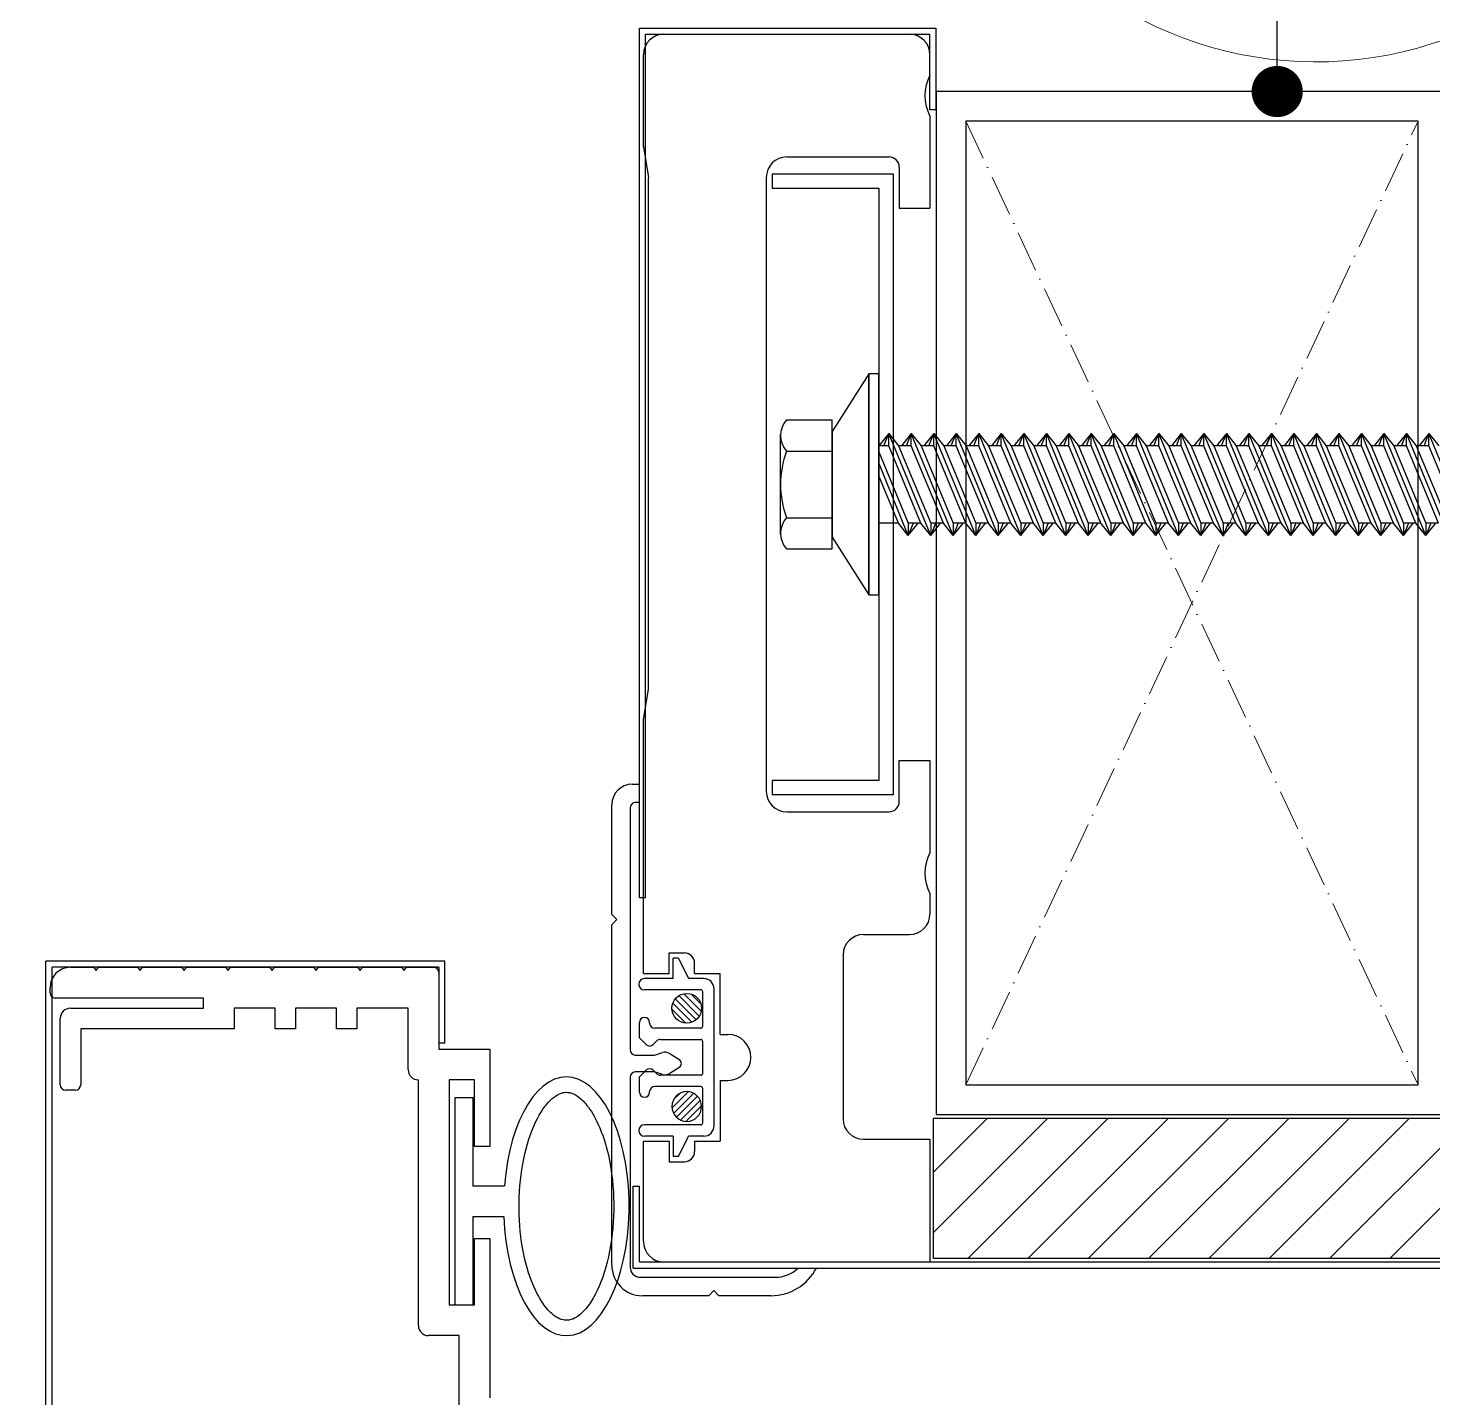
# Model space of a CAD drawing. Header units: millimetres. Extents: x 232323 to 272954, y -5343 to 8721.
# Drawn here: x 250104.1 to 250516, y -1364 to -962.4 of the extents above; entities that cross this region are included whole.
import ezdxf

# ---------------------------------------------------------------- set-up
doc = ezdxf.new("R2010")
doc.units = ezdxf.units.MM
doc.header["$MEASUREMENT"] = 0
doc.linetypes.add('ACAD_ISO10W100', pattern=[18, 12, -3, 0, -3])
doc.linetypes.add('DASHDOTX2', pattern=[2, 1, -0.5, 0, -0.5])
doc.layers.get('0').update_dxf_attribs({"linetype": 'CONTINUOUS'})
for name, color, linetype, lineweight in [('A-MKXS-LEAD', 7, 'CONTINUOUS', 25), ('A-MKXS-MAK2', 3, 'DASHDOTX2', 25), ('A-XXXX-HATC', 8, 'CONTINUOUS', 18), ('A-XXXX-INSL2', 8, 'CONTINUOUS', 18), ('A-XXXX-OPEN', 1, 'ACAD_ISO10W100', 15), ('A-XXXX-STL', 3, 'CONTINUOUS', 25)]:
    doc.layers.add(name, color=color, linetype=linetype, lineweight=lineweight)
doc.layers.add('BOLT', color=8, linetype='CONTINUOUS')

# ---------------------------------------------------------------- blocks, each defined once
blk = doc.blocks.new('A$C649E4CA7')
h = blk.add_hatch()
h.set_pattern_fill('ANSI31', color=1, scale=0.149485, style=0)
h.set_pattern_definition([(45, (-290834.0083, -78700.745), (-0.33560235504, 0.33560235504), [])])
h.paths.add_polyline_path([(-2.58, 0.91, 1), (0.32, 0.91, 1)])
at = {"color": 1}
blk.add_circle((-1.13, 0.91), 1.45, dxfattribs=at)
blk = doc.blocks.new('A$C766936E1')
at = {"layer": 'BOLT', "color": 1}
for p, q in [((-5.25, -12.5), (-5.25, -16.2)), ((-4.07, -12), (4.07, -12)), ((-2.71, -12.5), (-2.71, -16.2)), ((2.71, -12.5), (2.71, -16.2)), ((5.25, -12.5), (5.25, -16.2)), ((-4.3, -16.2), (-9, -19.2)), ((-5.25, -16.2), (5.25, -16.2)), ((4.3, -16.2), (-4.3, -16.2)), ((9, -19.2), (4.3, -16.2)), ((9, -19.2), (-9, -19.2)), ((-9, -19.2), (-9, -20)), ((-9, -19.2), (9, -19.2)), ((9, -20), (9, -19.2)), ((-9, -20), (9, -20)), ((-4.15, -22.4), (1.75, -20)), ((2.64, -20), (-3.15, -22.4)), ((-3.15, -21.6), (0.7, -20)), ((-3.15, -21.6), (-3.15, -20)), ((3.15, -20.82), (3.15, -20)), ((4.15, -20.82), (3.15, -20.01)), ((3.15, -20.41), (4.15, -20.82)), ((-4.15, -24.23), (4.15, -20.82)), ((-4.15, -24.23), (4.15, -20.82)), ((-4.15, -22.4), (-3.15, -21.6)), ((-3.15, -23.43), (3.15, -20.82)), ((3.15, -21.62), (-3.15, -24.23)), ((4.15, -20.82), (3.15, -21.62)), ((3.15, -20.82), (4.15, -20.82)), ((3.15, -22.65), (3.15, -21.62)), ((-3.15, -22.4), (-4.15, -22.4)), ((-3.15, -22.8), (-4.15, -22.4)), ((-4.15, -22.4), (-3.15, -23.2)), ((-4.15, -26.07), (4.15, -22.65)), ((-4.15, -26.07), (4.15, -22.65)), ((-3.15, -23.43), (-3.15, -22.4)), ((-3.15, -25.26), (3.15, -22.65)), ((4.15, -22.65), (3.15, -21.84)), ((3.15, -22.25), (4.15, -22.65)), ((4.15, -22.65), (3.15, -23.45)), ((3.15, -22.65), (4.15, -22.65)), ((-4.15, -24.23), (-3.15, -23.43)), ((3.15, -23.45), (-3.15, -26.07)), ((3.15, -24.48), (3.15, -23.45)), ((4.15, -24.48), (3.15, -23.68)), ((-3.15, -24.23), (-4.15, -24.23)), ((-3.15, -24.63), (-4.15, -24.23)), ((-4.15, -24.23), (-3.15, -25.04)), ((-3.15, -24.63), (-4.15, -24.23)), ((-4.15, -24.23), (-3.15, -25.04)), ((-4.15, -27.9), (4.15, -24.48)), ((-4.15, -27.9), (4.15, -24.48)), ((-3.15, -25.26), (-3.15, -24.23)), ((-3.15, -27.09), (3.15, -24.48)), ((3.15, -24.08), (4.15, -24.48)), ((4.15, -24.48), (3.15, -25.29)), ((3.15, -24.48), (4.15, -24.48)), ((-4.15, -26.07), (-3.15, -25.26)), ((-3.15, -26.47), (-4.15, -26.07)), ((-4.15, -26.07), (-3.15, -26.87)), ((-3.15, -26.47), (-4.15, -26.07)), ((-4.15, -26.07), (-3.15, -26.87)), ((-3.15, -26.07), (-4.15, -26.07)), ((3.15, -25.29), (-3.15, -27.9)), ((-3.15, -27.09), (-3.15, -26.07)), ((3.15, -26.31), (3.15, -25.29)), ((4.15, -26.31), (3.15, -25.51)), ((3.15, -25.91), (4.15, -26.31)), ((-4.15, -29.73), (4.15, -26.31)), ((-4.15, -29.73), (4.15, -26.31)), ((-4.15, -27.9), (-3.15, -27.09)), ((-3.15, -28.93), (3.15, -26.31)), ((3.15, -27.12), (-3.15, -29.73)), ((4.15, -26.31), (3.15, -27.12)), ((3.15, -26.31), (4.15, -26.31)), ((3.15, -28.15), (3.15, -27.12)), ((4.15, -28.15), (3.15, -27.34)), ((-3.15, -27.9), (-4.15, -27.9)), ((-3.15, -28.3), (-4.15, -27.9)), ((-4.15, -27.9), (-3.15, -28.7)), ((-3.15, -28.3), (-4.15, -27.9)), ((-4.15, -27.9), (-3.15, -28.7)), ((-4.15, -31.56), (4.15, -28.15)), ((-4.15, -31.56), (4.15, -28.15)), ((-3.15, -28.93), (-3.15, -27.9)), ((-3.15, -30.76), (3.15, -28.15)), ((3.15, -27.75), (4.15, -28.15)), ((4.15, -28.15), (3.15, -28.95)), ((3.15, -28.15), (4.15, -28.15)), ((-4.15, -29.73), (-3.15, -28.93)), ((-3.15, -29.73), (-4.15, -29.73)), ((-3.15, -30.13), (-4.15, -29.73)), ((-4.15, -29.73), (-3.15, -30.54)), ((-3.15, -30.13), (-4.15, -29.73)), ((-4.15, -29.73), (-3.15, -30.54)), ((3.15, -28.95), (-3.15, -31.56)), ((-3.15, -30.76), (-3.15, -29.73)), ((3.15, -29.98), (3.15, -28.95)), ((4.15, -29.98), (3.15, -29.18)), ((3.15, -29.58), (4.15, -29.98)), ((-4.15, -33.4), (4.15, -29.98)), ((-4.15, -33.4), (4.15, -29.98)), ((-4.15, -31.56), (-3.15, -30.76)), ((-3.15, -32.59), (3.15, -29.98)), ((3.15, -30.78), (-3.15, -33.4)), ((4.15, -29.98), (3.15, -30.78)), ((3.15, -29.98), (4.15, -29.98)), ((3.15, -31.81), (3.15, -30.78)), ((-3.15, -31.56), (-4.15, -31.56)), ((-3.15, -31.97), (-4.15, -31.56)), ((-4.15, -31.56), (-3.15, -32.37)), ((-3.15, -31.97), (-4.15, -31.56)), ((-4.15, -31.56), (-3.15, -32.37)), ((-4.15, -35.23), (4.15, -31.81)), ((-4.15, -35.23), (4.15, -31.81)), ((-3.15, -32.59), (-3.15, -31.56)), ((-3.15, -34.43), (3.15, -31.81)), ((4.15, -31.81), (3.15, -31.01)), ((3.15, -31.41), (4.15, -31.81)), ((4.15, -31.81), (3.15, -32.62)), ((3.15, -31.81), (4.15, -31.81)), ((-4.15, -33.4), (-3.15, -32.59)), ((3.15, -32.62), (-3.15, -35.23)), ((3.15, -33.65), (3.15, -32.62)), ((4.15, -33.65), (3.15, -32.84)), ((-3.15, -33.4), (-4.15, -33.4)), ((-3.15, -33.8), (-4.15, -33.4)), ((-4.15, -33.4), (-3.15, -34.2)), ((-3.15, -33.8), (-4.15, -33.4)), ((-4.15, -33.4), (-3.15, -34.2)), ((-4.15, -37.06), (4.15, -33.65)), ((-4.15, -37.06), (4.15, -33.65)), ((-3.15, -34.43), (-3.15, -33.4)), ((-3.15, -36.26), (3.15, -33.65)), ((3.15, -33.24), (4.15, -33.65)), ((4.15, -33.65), (3.15, -34.45)), ((3.15, -33.65), (4.15, -33.65)), ((-4.15, -35.23), (-3.15, -34.43)), ((-3.15, -35.23), (-4.15, -35.23)), ((-3.15, -35.63), (-4.15, -35.23)), ((-4.15, -35.23), (-3.15, -36.03)), ((-3.15, -35.63), (-4.15, -35.23)), ((-4.15, -35.23), (-3.15, -36.03)), ((3.15, -34.45), (-3.15, -37.06)), ((-3.15, -36.26), (-3.15, -35.23)), ((3.15, -35.48), (3.15, -34.45)), ((4.15, -35.48), (3.15, -34.68)), ((3.15, -35.08), (4.15, -35.48)), ((-4.15, -38.9), (4.15, -35.48)), ((-4.15, -38.9), (4.15, -35.48)), ((-4.15, -37.06), (-3.15, -36.26)), ((-3.15, -38.09), (3.15, -35.48)), ((3.15, -36.28), (-3.15, -38.9)), ((4.15, -35.48), (3.15, -36.28)), ((3.15, -35.48), (4.15, -35.48)), ((3.15, -37.31), (3.15, -36.28)), ((4.15, -37.31), (3.15, -36.51)), ((-3.15, -37.06), (-4.15, -37.06)), ((-3.15, -37.47), (-4.15, -37.06)), ((-4.15, -37.06), (-3.15, -37.87)), ((-3.15, -37.47), (-4.15, -37.06)), ((-4.15, -37.06), (-3.15, -37.87)), ((-4.15, -40.73), (4.15, -37.31)), ((-4.15, -40.73), (4.15, -37.31)), ((-3.15, -38.09), (-3.15, -37.06)), ((-3.15, -39.93), (3.15, -37.31)), ((3.15, -36.91), (4.15, -37.31)), ((4.15, -37.31), (3.15, -38.12)), ((3.15, -37.31), (4.15, -37.31)), ((-4.15, -38.9), (-3.15, -38.09)), ((-3.15, -38.9), (-4.15, -38.9)), ((-3.15, -39.3), (-4.15, -38.9)), ((-4.15, -38.9), (-3.15, -39.7)), ((-3.15, -39.3), (-4.15, -38.9)), ((-4.15, -38.9), (-3.15, -39.7)), ((3.15, -38.12), (-3.15, -40.73)), ((-3.15, -39.93), (-3.15, -38.9)), ((3.15, -39.15), (3.15, -38.12)), ((4.15, -39.15), (3.15, -38.34)), ((3.15, -38.74), (4.15, -39.15)), ((-4.15, -42.56), (4.15, -39.15)), ((-4.15, -42.56), (4.15, -39.15)), ((-4.15, -40.73), (-3.15, -39.93)), ((-3.15, -41.76), (3.15, -39.15)), ((3.15, -39.95), (-3.15, -42.56)), ((4.15, -39.15), (3.15, -39.95)), ((3.15, -39.15), (4.15, -39.15)), ((3.15, -40.98), (3.15, -39.95)), ((-3.15, -40.73), (-4.15, -40.73)), ((-3.15, -41.13), (-4.15, -40.73)), ((-4.15, -40.73), (-3.15, -41.53)), ((-3.15, -41.13), (-4.15, -40.73)), ((-4.15, -40.73), (-3.15, -41.53)), ((-4.15, -44.4), (4.15, -40.98)), ((-4.15, -44.4), (4.15, -40.98)), ((-3.15, -41.76), (-3.15, -40.73)), ((-3.15, -43.59), (3.15, -40.98)), ((4.15, -40.98), (3.15, -40.17)), ((3.15, -40.58), (4.15, -40.98)), ((4.15, -40.98), (3.15, -41.78)), ((3.15, -40.98), (4.15, -40.98)), ((-4.15, -42.56), (-3.15, -41.76)), ((3.15, -41.78), (-3.15, -44.4)), ((3.15, -42.81), (3.15, -41.78)), ((4.15, -42.81), (3.15, -42.01)), ((-3.15, -42.56), (-4.15, -42.56)), ((-3.15, -42.96), (-4.15, -42.56)), ((-4.15, -42.56), (-3.15, -43.37)), ((-3.15, -42.96), (-4.15, -42.56)), ((-4.15, -42.56), (-3.15, -43.37)), ((-4.15, -46.23), (4.15, -42.81)), ((-4.15, -46.23), (4.15, -42.81)), ((-3.15, -43.59), (-3.15, -42.56)), ((-3.15, -45.42), (3.15, -42.81)), ((3.15, -42.41), (4.15, -42.81)), ((4.15, -42.81), (3.15, -43.62)), ((3.15, -42.81), (4.15, -42.81)), ((-4.15, -44.4), (-3.15, -43.59)), ((-3.15, -44.4), (-4.15, -44.4)), ((-3.15, -44.8), (-4.15, -44.4)), ((-4.15, -44.4), (-3.15, -45.2)), ((-3.15, -44.8), (-4.15, -44.4)), ((-4.15, -44.4), (-3.15, -45.2)), ((3.15, -43.62), (-3.15, -46.23)), ((-3.15, -45.42), (-3.15, -44.4)), ((3.15, -44.64), (3.15, -43.62)), ((4.15, -44.64), (3.15, -43.84)), ((3.15, -44.24), (4.15, -44.64)), ((-4.15, -48.06), (4.15, -44.64)), ((-4.15, -48.06), (4.15, -44.64)), ((-4.15, -46.23), (-3.15, -45.42)), ((-3.15, -47.26), (3.15, -44.64)), ((3.15, -45.45), (-3.15, -48.06)), ((4.15, -44.64), (3.15, -45.45)), ((3.15, -44.64), (4.15, -44.64)), ((3.15, -46.48), (3.15, -45.45)), ((4.15, -46.48), (3.15, -45.67)), ((-3.15, -46.23), (-4.15, -46.23)), ((-3.15, -46.63), (-4.15, -46.23)), ((-4.15, -46.23), (-3.15, -47.03)), ((-3.15, -46.63), (-4.15, -46.23)), ((-4.15, -46.23), (-3.15, -47.03)), ((-4.15, -49.89), (4.15, -46.48)), ((-4.15, -49.89), (4.15, -46.48)), ((-3.15, -47.26), (-3.15, -46.23)), ((-3.15, -49.09), (3.15, -46.48)), ((3.15, -46.08), (4.15, -46.48)), ((4.15, -46.48), (3.15, -47.28)), ((3.15, -46.48), (4.15, -46.48)), ((-4.15, -48.06), (-3.15, -47.26)), ((3.15, -47.28), (-3.15, -49.89)), ((3.15, -48.31), (3.15, -47.28)), ((4.15, -48.31), (3.15, -47.51)), ((3.15, -47.91), (4.15, -48.31)), ((-3.15, -48.06), (-4.15, -48.06)), ((-3.15, -48.46), (-4.15, -48.06)), ((-4.15, -48.06), (-3.15, -48.87)), ((-3.15, -48.46), (-4.15, -48.06)), ((-4.15, -48.06), (-3.15, -48.87)), ((-4.15, -51.73), (4.15, -48.31)), ((-4.15, -51.73), (4.15, -48.31)), ((-4.15, -49.89), (-3.15, -49.09)), ((-3.15, -49.09), (-3.15, -48.06)), ((-3.15, -50.92), (3.15, -48.31)), ((3.15, -49.11), (-3.15, -51.73)), ((4.15, -48.31), (3.15, -49.11)), ((3.15, -48.31), (4.15, -48.31)), ((3.15, -50.14), (3.15, -49.11)), ((-3.15, -49.89), (-4.15, -49.89)), ((-3.15, -50.3), (-4.15, -49.89)), ((-4.15, -49.89), (-3.15, -50.7)), ((-3.15, -50.3), (-4.15, -49.89)), ((-4.15, -49.89), (-3.15, -50.7)), ((-4.15, -53.56), (4.15, -50.14)), ((-4.15, -53.56), (4.15, -50.14)), ((-3.15, -50.92), (-3.15, -49.89)), ((-3.15, -52.76), (3.15, -50.14)), ((4.15, -50.14), (3.15, -49.34)), ((3.15, -49.74), (4.15, -50.14)), ((4.15, -50.14), (3.15, -50.95)), ((3.15, -50.14), (4.15, -50.14)), ((-4.15, -51.73), (-3.15, -50.92)), ((3.15, -50.95), (-3.15, -53.56)), ((3.15, -51.98), (3.15, -50.95)), ((4.15, -51.98), (3.15, -51.17)), ((-3.15, -51.73), (-4.15, -51.73)), ((-3.15, -52.13), (-4.15, -51.73)), ((-4.15, -51.73), (-3.15, -52.53)), ((-3.15, -52.13), (-4.15, -51.73)), ((-4.15, -51.73), (-3.15, -52.53)), ((-4.15, -55.39), (4.15, -51.98)), ((-4.15, -55.39), (4.15, -51.98)), ((-3.15, -52.76), (-3.15, -51.73)), ((-3.15, -54.59), (3.15, -51.98)), ((3.15, -51.57), (4.15, -51.98)), ((4.15, -51.98), (3.15, -52.78)), ((3.15, -51.98), (4.15, -51.98)), ((-4.15, -53.56), (-3.15, -52.76)), ((-3.15, -53.56), (-4.15, -53.56)), ((-3.15, -53.96), (-4.15, -53.56)), ((-4.15, -53.56), (-3.15, -54.36)), ((-3.15, -53.96), (-4.15, -53.56)), ((-4.15, -53.56), (-3.15, -54.36)), ((3.15, -52.78), (-3.15, -55.39)), ((-3.15, -54.59), (-3.15, -53.56)), ((3.15, -53.81), (3.15, -52.78)), ((4.15, -53.81), (3.15, -53.01)), ((3.15, -53.41), (4.15, -53.81)), ((-4.15, -57.23), (4.15, -53.81)), ((-4.15, -57.23), (4.15, -53.81)), ((-4.15, -55.39), (-3.15, -54.59)), ((-3.15, -56.42), (3.15, -53.81)), ((3.15, -54.61), (-3.15, -57.23)), ((4.15, -53.81), (3.15, -54.61)), ((3.15, -53.81), (4.15, -53.81)), ((3.15, -55.64), (3.15, -54.61)), ((4.15, -55.64), (3.15, -54.84)), ((-3.15, -55.39), (-4.15, -55.39)), ((-3.15, -55.8), (-4.15, -55.39)), ((-4.15, -55.39), (-3.15, -56.2)), ((-3.15, -55.8), (-4.15, -55.39)), ((-4.15, -55.39), (-3.15, -56.2)), ((-4.15, -59.06), (4.15, -55.64)), ((-4.15, -59.06), (4.15, -55.64)), ((-3.15, -56.42), (-3.15, -55.39)), ((-3.15, -58.26), (3.15, -55.64)), ((3.15, -55.24), (4.15, -55.64)), ((4.15, -55.64), (3.15, -56.45)), ((3.15, -55.64), (4.15, -55.64)), ((-4.15, -57.23), (-3.15, -56.42)), ((3.15, -56.45), (-3.15, -59.06)), ((3.15, -57.48), (3.15, -56.45)), ((4.15, -57.48), (3.15, -56.67)), ((3.15, -57.07), (4.15, -57.48)), ((-3.15, -57.23), (-4.15, -57.23)), ((-3.15, -57.63), (-4.15, -57.23)), ((-4.15, -57.23), (-3.15, -58.03)), ((-3.15, -57.63), (-4.15, -57.23)), ((-4.15, -57.23), (-3.15, -58.03)), ((-4.15, -60.89), (4.15, -57.48)), ((-4.15, -60.89), (4.15, -57.48)), ((-4.15, -59.06), (-3.15, -58.26)), ((-3.15, -58.26), (-3.15, -57.23)), ((-3.15, -60.09), (3.15, -57.48)), ((3.15, -58.28), (-3.15, -60.89)), ((4.15, -57.48), (3.15, -58.28)), ((3.15, -57.48), (4.15, -57.48)), ((3.15, -59.31), (3.15, -58.28)), ((-3.15, -59.06), (-4.15, -59.06)), ((-3.15, -59.46), (-4.15, -59.06)), ((-4.15, -59.06), (-3.15, -59.86)), ((-3.15, -59.46), (-4.15, -59.06)), ((-4.15, -59.06), (-3.15, -59.86)), ((-4.15, -62.73), (4.15, -59.31)), ((-4.15, -62.73), (4.15, -59.31)), ((-3.15, -60.09), (-3.15, -59.06)), ((-3.15, -61.92), (3.15, -59.31)), ((4.15, -59.31), (3.15, -58.5)), ((3.15, -58.91), (4.15, -59.31)), ((4.15, -59.31), (3.15, -60.11)), ((3.15, -59.31), (4.15, -59.31)), ((-4.15, -60.89), (-3.15, -60.09)), ((3.15, -60.11), (-3.15, -62.73)), ((3.15, -61.14), (3.15, -60.11)), ((4.15, -61.14), (3.15, -60.34)), ((-3.15, -60.89), (-4.15, -60.89)), ((-3.15, -61.29), (-4.15, -60.89)), ((-4.15, -60.89), (-3.15, -61.7)), ((-3.15, -61.29), (-4.15, -60.89)), ((-4.15, -60.89), (-3.15, -61.7)), ((-4.15, -64.56), (4.15, -61.14)), ((-4.15, -64.56), (4.15, -61.14)), ((-3.15, -61.92), (-3.15, -60.89)), ((-3.15, -63.75), (3.15, -61.14)), ((3.15, -60.74), (4.15, -61.14)), ((4.15, -61.14), (3.15, -61.95)), ((3.15, -61.14), (4.15, -61.14)), ((-4.15, -62.73), (-3.15, -61.92)), ((-3.15, -62.73), (-4.15, -62.73)), ((-3.15, -63.13), (-4.15, -62.73)), ((-4.15, -62.73), (-3.15, -63.53)), ((-3.15, -63.13), (-4.15, -62.73)), ((-4.15, -62.73), (-3.15, -63.53)), ((3.15, -61.95), (-3.15, -64.56)), ((-3.15, -63.75), (-3.15, -62.73)), ((3.15, -62.97), (3.15, -61.95)), ((4.15, -62.97), (3.15, -62.17)), ((3.15, -62.57), (4.15, -62.97)), ((-4.15, -66.39), (4.15, -62.97)), ((-4.15, -66.39), (4.15, -62.97)), ((-4.15, -64.56), (-3.15, -63.75)), ((-3.15, -65.59), (3.15, -62.97)), ((3.15, -63.78), (-3.15, -66.39)), ((4.15, -62.97), (3.15, -63.78)), ((3.15, -62.97), (4.15, -62.97)), ((3.15, -64.81), (3.15, -63.78)), ((4.15, -64.81), (3.15, -64)), ((-3.15, -64.56), (-4.15, -64.56)), ((-3.15, -64.96), (-4.15, -64.56)), ((-4.15, -64.56), (-3.15, -65.36)), ((-3.15, -64.96), (-4.15, -64.56)), ((-4.15, -64.56), (-3.15, -65.36)), ((-4.15, -68.22), (4.15, -64.81)), ((-4.15, -68.22), (4.15, -64.81)), ((-3.15, -65.59), (-3.15, -64.56)), ((-3.15, -67.42), (3.15, -64.81)), ((3.15, -64.41), (4.15, -64.81)), ((4.15, -64.81), (3.15, -65.61)), ((3.15, -64.81), (4.15, -64.81))]:
    blk.add_line(p, q, dxfattribs=at)
for centre, radius, start, end in [((-3.98, -13.86), 1.86, 46.9662, 133.0338), ((0, -19.61), 7.61, 69.1195, 110.8805), ((3.98, -13.86), 1.86, 46.9662, 133.0338)]:
    blk.add_arc(centre, radius, start, end, dxfattribs=at)

msp = doc.modelspace()

# ---------------------------------------------------------------- hatches: boundary and pattern name
at = {"layer": 'A-XXXX-HATC'}
h = msp.add_hatch(dxfattribs=at)
h.set_pattern_fill('ANSI31', color=256, scale=100)
h.set_pattern_definition([(45, (131.552, -5940), (-8.83883476, 8.83883476), [])])
h.paths.add_polyline_path([(250369.57, -1281.95), (251089.37, -1281.95), (251089.37, -1323.15), (250369.57, -1323.15)])

# ---------------------------------------------------------------- linework, layer by layer
for p, q in [((250283.37, -962.35), (250370.37, -962.35)), ((250283.37, -1217.35), (250283.37, -962.35)), ((250370.37, -986.35), (250370.37, -962.35)), ((250285.17, -1217.35), (250285.17, -964.15)), ((250285.17, -964.15), (250368.57, -964.15)), ((250290.57, -964.15), (250362.57, -964.15)), ((250368.57, -986.35), (250368.57, -964.15)), ((250284.57, -997.15), (250284.57, -970.15)), ((250370.37, -986.35), (250368.57, -986.35)), ((250368.57, -988.15), (250368.57, -1015.15)), ((250284.57, -997.15), (250286.07, -1006.15)), ((250326.57, -1000.15), (250356.57, -1000.15)), ((250359.57, -1003.15), (250359.57, -1015.15)), ((250320.57, -1006.15), (250320.57, -1186.15)), ((250322.34, -1005.11), (250322.34, -1009.31)), ((250322.34, -1005.11), (250357.75, -1005.11)), ((250357.75, -1005.11), (250357.75, -1187.2)), ((250322.34, -1009.31), (250353.55, -1009.31)), ((250353.55, -1009.31), (250353.55, -1183)), ((250359.57, -1015.15), (250368.57, -1015.15)), ((250284.57, -1239.55), (250284.57, -1165.15)), ((250359.57, -1189.15), (250359.57, -1177.15)), ((250359.57, -1177.15), (250368.57, -1177.15)), ((250368.57, -1177.15), (250368.57, -1204.15)), ((250281.27, -1184.05), (250283.37, -1184.05)), ((250353.55, -1183), (250322.34, -1183)), ((250322.34, -1183), (250322.34, -1187.2)), ((250275.27, -1222.26), (250275.27, -1190.05)), ((250283.37, -1189.45), (250282.17, -1189.45)), ((250357.75, -1187.2), (250322.34, -1187.2)), ((250280.67, -1190.95), (250280.67, -1261.97)), ((250326.57, -1192.15), (250356.57, -1192.15)), ((250285.17, -1217.35), (250283.37, -1217.35)), ((250368.57, -1216.15), (250368.57, -1222.15)), ((250276.77, -1223.76), (250275.27, -1222.26)), ((250275.27, -1225.26), (250276.77, -1223.76)), ((250275.27, -1325.05), (250275.27, -1225.26)), ((250349.07, -1228.15), (250362.57, -1228.15)), ((250292.07, -1233.55), (250296.57, -1233.55)), ((250292.07, -1239.55), (250292.07, -1233.55)), ((250293.27, -1241.05), (250293.27, -1235.05)), ((250294.8, -1235.05), (250293.27, -1235.05)), ((250294.8, -1235.05), (250297.77, -1241.05)), ((250343.07, -1234.15), (250343.07, -1282.15)), ((250226.37, -1235.95), (250109.37, -1235.95)), ((250109.37, -1779.37), (250109.37, -1235.95)), ((250224.57, -1237.75), (250111.17, -1237.75)), ((250111.17, -1781.45), (250111.17, -1237.75)), ((250116.57, -1237.75), (250123.32, -1237.75)), ((250123.32, -1237.75), (250124.07, -1238.65)), ((250124.07, -1238.65), (250124.82, -1237.75)), ((250124.82, -1237.75), (250136.22, -1237.75)), ((250136.22, -1237.75), (250136.97, -1238.65)), ((250136.97, -1238.65), (250137.72, -1237.75)), ((250137.72, -1237.75), (250149.12, -1237.75)), ((250149.12, -1237.75), (250149.87, -1238.65)), ((250149.87, -1238.65), (250150.62, -1237.75)), ((250150.62, -1237.75), (250162.02, -1237.75)), ((250162.02, -1237.75), (250162.77, -1238.65)), ((250162.77, -1238.65), (250163.52, -1237.75)), ((250163.52, -1237.75), (250174.92, -1237.75)), ((250174.92, -1237.75), (250175.67, -1238.65)), ((250175.67, -1238.65), (250176.42, -1237.75)), ((250176.42, -1237.75), (250187.82, -1237.75)), ((250187.82, -1237.75), (250188.57, -1238.65)), ((250188.57, -1238.65), (250189.32, -1237.75)), ((250189.32, -1237.75), (250200.72, -1237.75)), ((250200.72, -1237.75), (250201.47, -1238.65)), ((250201.47, -1238.65), (250202.22, -1237.75)), ((250202.22, -1237.75), (250213.62, -1237.75)), ((250213.62, -1237.75), (250214.37, -1238.65)), ((250214.37, -1238.65), (250215.12, -1237.75)), ((250215.12, -1237.75), (250223.07, -1237.75)), ((250224.57, -1237.75), (250224.57, -1261.75)), ((250226.37, -1259.95), (250226.37, -1235.95)), ((250284.57, -1239.55), (250292.07, -1239.55)), ((250299.57, -1239.55), (250299.57, -1236.55)), ((250299.57, -1239.55), (250307.07, -1239.55)), ((250307.07, -1257.4), (250307.07, -1239.55)), ((250110.57, -1245.25), (250110.57, -1243.75)), ((250293.27, -1241.05), (250284.87, -1241.05)), ((250302.27, -1241.05), (250297.77, -1241.05)), ((250155.57, -1246.75), (250112.07, -1246.75)), ((250155.57, -1249.75), (250155.57, -1246.75)), ((250301.37, -1244.35), (250284.87, -1244.35)), ((250301.97, -1255), (250301.97, -1244.95)), ((250305.27, -1284.25), (250305.27, -1244.05)), ((250116.57, -1249.75), (250155.57, -1249.75)), ((250176.57, -1249.75), (250164.57, -1249.75)), ((250164.57, -1249.75), (250164.57, -1255.75)), ((250176.57, -1255.75), (250176.57, -1249.75)), ((250194.57, -1249.75), (250182.57, -1249.75)), ((250182.57, -1249.75), (250182.57, -1255.75)), ((250194.57, -1255.75), (250194.57, -1249.75)), ((250215.57, -1249.75), (250200.57, -1249.75)), ((250200.57, -1249.75), (250200.57, -1255.75)), ((250215.57, -1267.75), (250215.57, -1249.75)), ((250113.57, -1272.25), (250113.57, -1252.75)), ((250164.57, -1255.75), (250119.57, -1255.75)), ((250119.57, -1255.75), (250119.57, -1272.25)), ((250182.57, -1255.75), (250176.57, -1255.75)), ((250200.57, -1255.75), (250194.57, -1255.75)), ((250283.37, -1258.45), (250283.37, -1253.95)), ((250286.37, -1254.1), (250286.37, -1253.95)), ((250301.37, -1255.6), (250287.87, -1255.6)), ((250226.37, -1259.95), (250224.57, -1259.95)), ((250285.31, -1260.39), (250283.37, -1258.45)), ((250287.43, -1260.39), (250288.48, -1259.34)), ((250289.54, -1258.9), (250301.37, -1258.9)), ((250301.97, -1268.8), (250301.97, -1259.5)), ((250307.07, -1257.4), (250309.32, -1257.4)), ((250224.57, -1261.75), (250239.57, -1261.75)), ((250239.57, -1261.75), (250239.57, -1290.25)), ((250282.17, -1263.47), (250287.81, -1263.47)), ((250287.81, -1263.47), (250290.13, -1262.71)), ((250292.25, -1263.01), (250295.23, -1264.89)), ((250287.81, -1268.44), (250282.17, -1268.44)), ((250285.31, -1267.91), (250283.37, -1269.85)), ((250287.43, -1267.91), (250288.48, -1268.96)), ((250290.13, -1269.2), (250287.81, -1268.44)), ((250295.23, -1267.01), (250292.25, -1268.9)), ((250218.57, -1342.75), (250218.57, -1270.75)), ((250235.07, -1270.75), (250227.57, -1270.75)), ((250227.57, -1270.75), (250227.57, -1336.75)), ((250235.07, -1290.25), (250235.07, -1270.75)), ((250280.67, -1269.94), (250280.67, -1325.65)), ((250283.37, -1274.35), (250283.37, -1269.85)), ((250301.37, -1269.4), (250289.54, -1269.4)), ((250307.07, -1270.9), (250309.32, -1270.9)), ((250307.07, -1270.9), (250307.07, -1288.75)), ((250118.07, -1273.75), (250115.07, -1273.75)), ((250229.36, -1336.75), (250229.36, -1275.9)), ((250229.36, -1275.9), (250234.57, -1275.9)), ((250234.57, -1275.9), (250234.57, -1301.82)), ((250286.37, -1274.35), (250286.37, -1274.2)), ((250301.37, -1272.7), (250287.87, -1272.7)), ((250301.97, -1283.35), (250301.97, -1273.3)), ((250301.37, -1283.95), (250284.87, -1283.95)), ((250284.57, -1318.15), (250284.57, -1288.75)), ((250284.57, -1288.75), (250292.07, -1288.75)), ((250293.27, -1287.25), (250284.87, -1287.25)), ((250292.07, -1288.75), (250292.07, -1294.75)), ((250293.27, -1287.25), (250293.27, -1293.25)), ((250294.8, -1293.25), (250297.77, -1287.25)), ((250302.27, -1287.25), (250297.77, -1287.25)), ((250299.57, -1288.75), (250307.07, -1288.75)), ((250299.57, -1288.75), (250299.57, -1291.75)), ((250349.07, -1288.15), (250368.57, -1288.15)), ((250368.57, -1288.15), (250368.57, -1324.15)), ((250239.57, -1290.25), (250235.07, -1290.25)), ((250294.8, -1293.25), (250293.27, -1293.25)), ((250292.07, -1294.75), (250296.57, -1294.75)), ((250234.57, -1301.82), (250243.8, -1301.82)), ((250281.57, -1325.95), (250281.57, -1301.95)), ((250281.57, -1301.95), (250283.37, -1301.95)), ((250283.37, -1324.15), (250283.37, -1301.95)), ((250234.57, -1310.82), (250234.57, -1336.75)), ((250234.57, -1310.82), (250243.63, -1310.82)), ((250235.07, -1317.25), (250239.57, -1317.25)), ((250235.07, -1336.75), (250235.07, -1317.25)), ((250239.57, -1317.25), (250239.57, -1364)), ((250281.57, -1325.95), (251090.37, -1325.95)), ((250283.37, -1324.15), (251090.37, -1324.15)), ((250283.67, -1328.65), (250323.2, -1328.65)), ((250303.71, -1334.05), (250284.27, -1334.05)), ((250305.21, -1332.55), (250303.71, -1334.05)), ((250306.71, -1334.05), (250305.21, -1332.55)), ((250321.95, -1334.05), (250306.71, -1334.05)), ((250227.57, -1336.75), (250235.07, -1336.75)), ((250230.57, -1345.75), (250221.57, -1345.75)), ((250230.57, -1366.75), (250230.57, -1345.75))]:
    msp.add_line(p, q)
at = {"color": 9}
for p, q in [((250286.07, -1156.15), (250286.07, -1006.15)), ((250284.57, -1165.15), (250286.07, -1156.15))]:
    msp.add_line(p, q, dxfattribs=at)
for centre, radius, start, end in [((250290.57, -970.15), 6, 90, 180), ((250362.57, -970.15), 6, 0, 90), ((250379.82, -982.15), 12.75, 151.9275, 208.0725), ((250326.57, -1006.15), 6, 90, 180), ((250356.57, -1003.15), 3, 0, 90), ((250281.27, -1190.05), 6, 90, 180), ((250326.57, -1186.15), 6, 180, 270), ((250282.17, -1190.95), 1.5, 90, 180), ((250356.57, -1189.15), 3, 270, 0), ((250379.82, -1210.15), 12.75, 151.9275, 208.0725), ((250362.57, -1222.15), 6, 270, 0), ((250349.07, -1234.15), 6, 90, 180), ((250296.57, -1236.55), 3, 0, 90), ((250116.57, -1243.75), 6, 90, 180), ((250223.07, -1239.25), 1.5, 0, 90), ((250284.87, -1242.7), 1.65, 90, 270), ((250302.27, -1244.05), 3, 0, 90), ((250112.07, -1245.25), 1.5, 180, 270), ((250301.37, -1244.95), 0.6, 0, 90), ((250116.57, -1252.75), 3, 90, 180), ((250284.87, -1253.95), 1.5, 0, 180), ((250287.87, -1254.1), 1.5, 180, 270), ((250301.37, -1255), 0.6, 270, 0), ((250289.54, -1260.4), 1.5, 90, 135), ((250301.37, -1259.5), 0.6, 0, 90), ((250309.32, -1264.15), 6.75, 270, 90), ((250282.17, -1261.97), 1.5, 180, 270), ((250286.37, -1259.33), 1.5, 225, 315), ((250290.8, -1265.63), 3, 60.9943, 102.7644), ((250218.57, -1267.75), 3, 180, 270), ((250282.17, -1269.94), 1.5, 90, 180), ((250286.37, -1268.97), 1.5, 45, 135), ((250294.17, -1265.95), 1.5, 315, 45), ((250115.07, -1272.25), 1.5, 180, 270), ((250118.07, -1272.25), 1.5, 270, 0), ((250289.54, -1267.9), 1.5, 225, 270), ((250290.8, -1266.27), 3, 257.2356, 299.0057), ((250301.37, -1268.8), 0.6, 270, 0), ((250284.87, -1274.35), 1.5, 180, 0), ((250287.87, -1274.2), 1.5, 90, 180), ((250301.37, -1273.3), 0.6, 0, 90), ((250284.87, -1285.6), 1.65, 90, 270), ((250302.27, -1284.25), 3, 270, 0), ((250349.07, -1282.15), 6, 180, 270), ((250296.57, -1291.75), 3, 270, 0), ((250290.57, -1318.15), 6, 180, 270), ((250284.27, -1325.05), 9, 180, 270), ((250283.67, -1325.65), 3, 180, 270), ((250321.95, -1319.05), 15, 270, 332.6129), ((250323.2, -1319.05), 9.6, 270, 314.0486), ((250221.57, -1342.75), 3, 180, 270)]:
    msp.add_arc(centre, radius, start, end)
msp.add_arc((250301.37, -1283.35), 0.6, 270, 0, dxfattribs=at)
msp.add_ellipse((250261.97, -1307.82), major_axis=(0, 37.93), ratio=0.485028, start_param=1.649975, end_param=7.695122)
msp.add_open_spline([(250261.97, -1274.4), (250261.97, -1274.4), (250261.44, -1274.4), (250260.9, -1274.49), (250259.71, -1274.92), (250259.06, -1275.27), (250257.67, -1276.32), (250256.93, -1277.02), (250255.46, -1278.78), (250254.72, -1279.84), (250252.5, -1283.7), (250251.15, -1287.08), (250249.13, -1294.78), (250248.46, -1299.09), (250247.94, -1307.94), (250248.08, -1312.48), (250249.17, -1321.09), (250250.1, -1325.14), (250252.29, -1331.36), (250253.44, -1333.73), (250255.64, -1337.18), (250256.69, -1338.41), (250258.5, -1340.02), (250259.28, -1340.51), (250260.68, -1341.12), (250261.3, -1341.24), (250262.51, -1341.26), (250263.13, -1341.15), (250264.51, -1340.6), (250265.28, -1340.14), (250266.91, -1338.74), (250267.76, -1337.81), (250269.44, -1335.48), (250270.26, -1334.08), (250272.53, -1329.32), (250273.8, -1325.36), (250275.48, -1316.63), (250275.91, -1311.86), (250275.82, -1302.37), (250275.3, -1297.64), (250273.61, -1289.79), (250272.55, -1286.53), (250270.3, -1281.56), (250269.16, -1279.67), (250267.07, -1277.05), (250266.13, -1276.17), (250264.39, -1274.97), (250263.61, -1274.64), (250262.58, -1274.43), (250262.28, -1274.4), (250261.97, -1274.4)], degree=3, knots=[0, 0, 0, 0, 0.087564, 0.175129, 0.175129, 0.350257, 0.350257, 0.525386, 0.525386, 0.700514, 0.700514, 1.075201, 1.075201, 1.449888, 1.449888, 1.824575, 1.824575, 2.199263, 2.199263, 2.493141, 2.493141, 2.734652, 2.734652, 2.934693, 2.934693, 3.134733, 3.134733, 3.334774, 3.334774, 3.534815, 3.534815, 3.734855, 3.734855, 3.934896, 3.934896, 4.333573, 4.333573, 4.73225, 4.73225, 5.130926, 5.130926, 5.463431, 5.463431, 5.736438, 5.736438, 5.959264, 5.959264, 6.18209, 6.18209, 6.283185, 6.283185, 6.283185, 6.283185])
at = {"layer": 'A-MKXS-LEAD'}
msp.add_line((250470.37, -980.95), (250470.37, -170.95), dxfattribs=at)
at = {"layer": 'A-MKXS-LEAD', "const_width": 7.5}
msp.add_lwpolyline([(250466.62, -980.95, 1), (250474.12, -980.95, 1)], format="xyb", close=True, dxfattribs=at)
at = {"layer": 'A-MKXS-MAK2', "ltscale": 100}
msp.add_circle((250790.37, -1190.95), 900, dxfattribs=at)
at = {"layer": 'A-XXXX-INSL2'}
msp.add_lwpolyline([(250970.37, -980.95, 0.509267), (250824.93, -874.99), (250515.81, -966.91, -1.37259), (250515.81, -754.99), (250824.93, -846.91, 1.37259), (250824.93, -634.99), (250515.81, -726.91, -1.37259), (250515.81, -514.99), (250824.93, -606.91, 1.37259), (250824.93, -394.99), (250515.81, -486.91, -0.470812), (250371.2, -394.53, -0.470812)], format="xyb", dxfattribs=at)
at = {"layer": 'A-XXXX-OPEN'}
for p, q in [((250379.07, -1272.25), (250511.67, -989.65)), ((250379.07, -989.65), (250511.67, -1272.25))]:
    msp.add_line(p, q, dxfattribs=at)
at = {"layer": 'A-XXXX-STL'}
msp.add_lwpolyline([(250961.67, -980.95), (250370.37, -980.95), (250370.37, -1280.95), (250520.37, -1280.95), (250520.37, -980.95)], dxfattribs=at)
for points in [[(250511.67, -989.65), (250379.07, -989.65), (250379.07, -1272.25), (250511.67, -1272.25)], [(250369.57, -1281.95), (251089.37, -1281.95), (251089.37, -1323.15), (250369.57, -1323.15)]]:
    msp.add_lwpolyline(points, close=True, dxfattribs=at)

# ---------------------------------------------------------------- block references
at = {"color": 7, "xscale": 3.600000000000001, "yscale": 3.600000000000001, "zscale": 3.600000000000001, "rotation": 89.99999999999999}
msp.add_blockref('A$C766936E1', (250281.55, -1096.15), dxfattribs=at)
at = {"color": 9, "xscale": 3, "yscale": 3, "zscale": 3, "rotation": 270}
msp.add_blockref('A$C649E4CA7', (250294.52, -1253.14), dxfattribs=at)
at = {"color": 9, "extrusion": (0, 0, -1), "xscale": 3, "yscale": 3, "zscale": -3, "rotation": 90}
msp.add_blockref('A$C649E4CA7', (-250294.52, -1275.17), dxfattribs=at)

doc.saveas('drawing.dxf')
